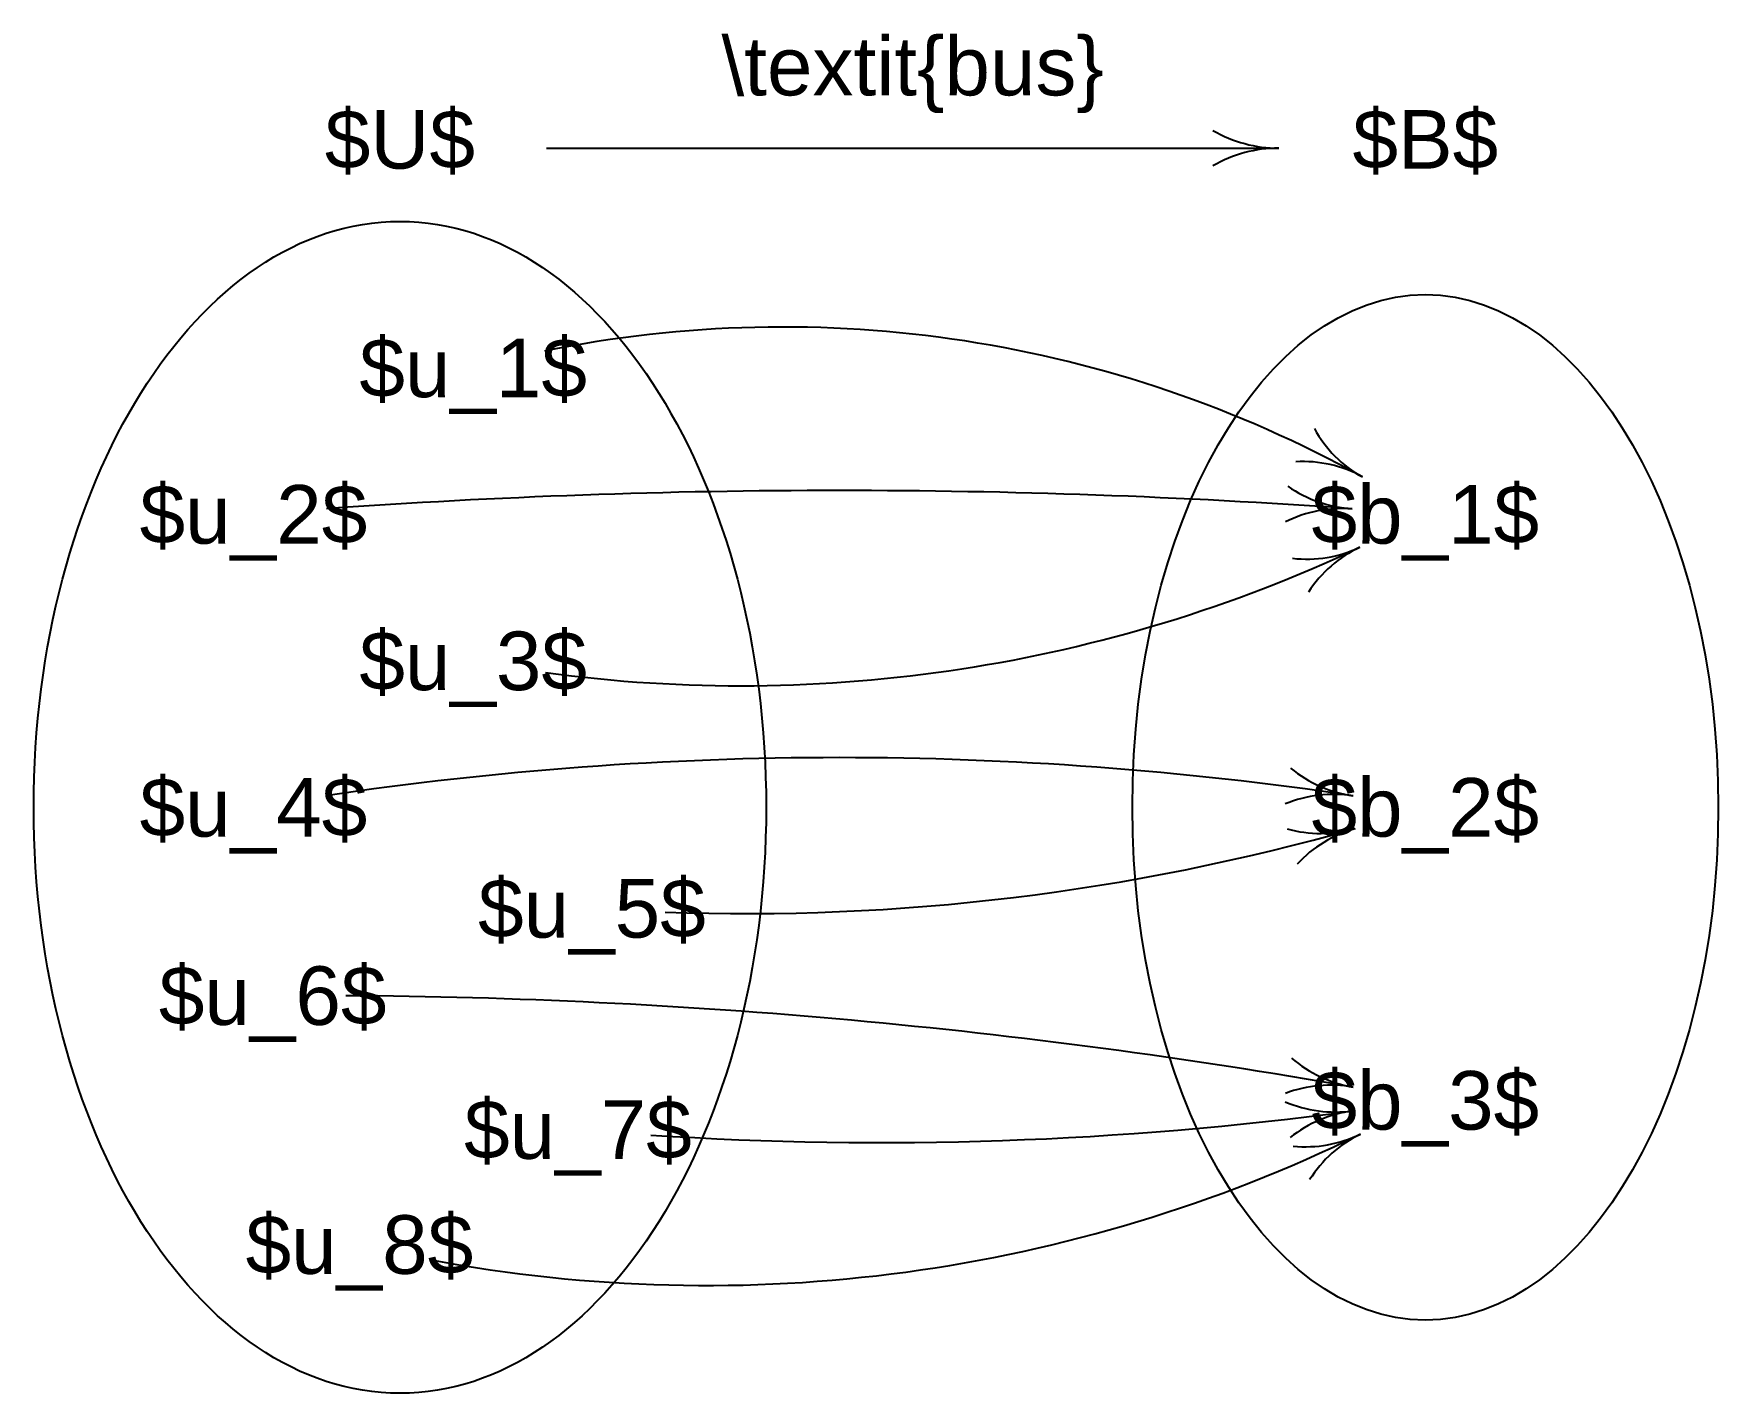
# Model space of a CAD drawing. Header units: inches. Extents: x 375 to 950, y 300 to 764.
import ezdxf
from ezdxf.enums import TextEntityAlignment as Align

# ---------------------------------------------------------------- set-up
doc = ezdxf.new("R2010")
doc.units = ezdxf.units.IN
doc.header["$MEASUREMENT"] = 0
doc.styles.get("Standard").update_dxf_attribs({"font": 'arial.ttf'})

msp = doc.modelspace()

# ---------------------------------------------------------------- linework, layer by layer
msp.add_line((550, 725), (800, 725))
for centre, radius, start, end in [((800, 770), 45, 240, 270), ((800, 680), 45, 90, 120), ((630.73, 255.96), 407.97, 60.99977, 101.5079), ((848.81, 649.39), 41.85, 208.74389, 240.99977), ((808.23, 576.18), 41.85, 60.99977, 93.25566), ((828.23, 646.27), 44.48, 235.57513, 265.92779), ((650, -1857.21), 2465.34, 85.92779, 94.07221), ((821.91, 557.54), 44.48, 85.92779, 116.28046), ((616.35, 1037.49), 495.98, 262.27522, 295.2171), ((809.59, 627.15), 42.41, 263.38339, 295.2171), ((845.73, 550.42), 42.41, 115.2171, 147.05081), ((650, -671.19), 1188.15, 81.51488, 98.48512), ((831.79, 547.38), 43.92, 230.77403, 261.51488), ((818.83, 460.51), 43.92, 81.51488, 112.25574), ((617.9, 1224.33), 760.6, 267.93477, 285.88372), ((814.22, 534.42), 43.31, 254.71097, 285.88372), ((837.92, 451.11), 43.31, 105.88372, 137.05646), ((467.62, -1625.87), 2061.64, 80.00594, 89.61211), ((833.11, 448.19), 44.37, 229.58327, 260.00594), ((817.71, 360.79), 44.37, 80.00594, 110.42862), ((819.38, 439.93), 43.93, 246.95663, 277.68734), ((664.17, 1589.83), 1204.25, 266.26278, 277.68734), ((831.14, 352.86), 43.93, 97.68734, 128.41805), ((604.49, 845.37), 508.56, 259.36436, 296.04874), ((809.17, 426.63), 42.47, 264.26284, 296.04874), ((846.47, 350.32), 42.47, 116.04874, 147.83464)]:
    msp.add_arc(centre, radius, start, end)
for centre, major_axis, ratio in [((500, 500), (0, 200), 0.625), ((850, 500), (0, 175), 0.571429)]:
    msp.add_ellipse(centre, major_axis=major_axis, ratio=ratio)

# ---------------------------------------------------------------- texts
for s, p in [('\\textit{bus}', (675, 737)), ('$U$', (500, 712)), ('$B$', (850, 712))]:
    msp.add_text(s, height=20).set_placement(p, align=Align.BOTTOM_CENTER)
for s, p in [('$u_1$', (525, 650)), ('$u_2$', (450, 600)), ('$b_1$', (850, 600)), ('$u_3$', (525, 550)), ('$u_4$', (450, 500)), ('$b_2$', (850, 500)), ('$u_5$', (565.53, 465.53)), ('$u_6$', (456.57, 435.74)), ('$b_3$', (850, 400)), ('$u_7$', (560.75, 390.03)), ('$u_8$', (486.18, 350.77))]:
    msp.add_text(s, height=20).set_placement(p, align=Align.MIDDLE_CENTER)

doc.saveas('drawing.dxf')
